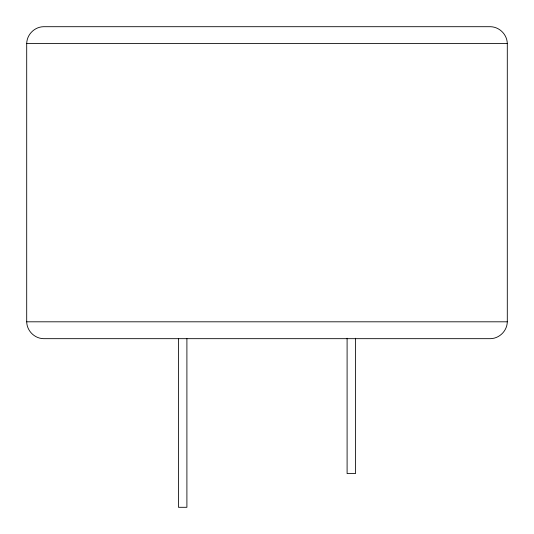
<?xml version="1.0" encoding="UTF-8"?>
<svg xmlns="http://www.w3.org/2000/svg" width="534" height="534" viewBox="0 0 534 534"><rect width="100%" height="100%" fill="white"/><g stroke="black" fill="none" stroke-linecap="round" stroke-linejoin="round"><path stroke-width="0.8" d="M26.7 43.561C26.874 34.53 34.53 26.874 43.561 26.7L490.439 26.7C499.464 26.874 507.126 34.536 507.3 43.561L507.3 321.808C507.126 330.833 499.464 338.496 490.439 338.669L43.561 338.669C34.53 338.496 26.874 330.833 26.7 321.808L26.7 43.561L507.3 43.561M26.7 321.808L507.3 321.808M355.531 338.249L355.531 473.571L347.1 473.571L347.1 338.249M186.9 338.669L186.9 507.3L178.469 507.3L178.469 338.669"/></g></svg>
